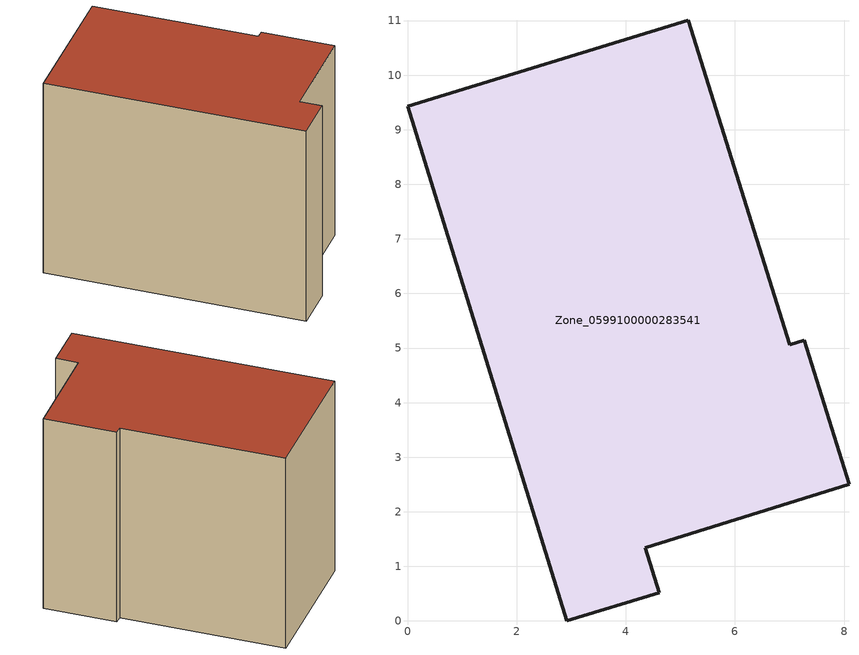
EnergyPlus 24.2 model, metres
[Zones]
Zone_0599100000283541
 floor ground (C_G): 0,9.43 5.14,11.01 7,5.06 7.27,5.14 8.09,2.5 4.36,1.34 4.61,0.52 2.92,0 z0
 wall outside (C_F): 2.92,0 4.61,0.52 4.36,1.34 8.09,2.5 7.27,5.14 7,5.06 5.14,11.01 0,9.43 2.92,0 z0:8.01
 roof outside (C_R): 5.14,11.01 0,9.43 2.92,0 4.61,0.52 4.36,1.34 8.09,2.5 7.27,5.14 7,5.06 z8.01
[BUILDING]
Pand.0599100000283541: North Axis=0; Terrain=City; Loads Convergence Tolerance Value=0.04; Temperature Convergence Tolerance Value=0.4; Solar Distribution=FullExterior; Maximum Number of Warmup Days=25; Minimum Number of Warmup Days=1
[Site:Location]
Rotterdam.The.Hague.AP_ZH_NLD Design_Conditions: Latitude=51.96; Longitude=4.45; Time Zone=1; Elevation=-4.5
[SITE:GROUNDTEMPERATURE:BUILDINGSURFACE]
18, 18, 18, 18, 18, 18, 18, 18, 18, 18, 18, 18
[MATERIAL] Thermal Absorptance=0.9; Solar Absorptance=0.7; Visible Absorptance=0.7
Name | Roughness | Thickness | Conductivity | Density | Specific Heat
G.TI.1975-1991 | MediumSmooth | 0.15 | 0.288461 | 540 | 1210
F.TI.1975-1991 | Rough | 0.3 | 0.230769 | 1920 | 840
R.TI.1975-1991 | MediumRough | 0.2 | 0.153846 | 1500 | 1000
[CONSTRUCTION]
C_G: G.TI.1975-1991
C_F: F.TI.1975-1991
C_R: R.TI.1975-1991
[ZONE]
Zone_0599100000283541: Type=1; Multiplier=1; Ceiling Height=Autocalculate; Volume=Autocalculate; Floor Area=autocalculate; Part of Total Floor Area=Yes
[ZONEINFILTRATION:DESIGNFLOWRATE]
Infil_Zone_0599100000283541: Zone or ZoneList or Space or SpaceList=Zone_0599100000283541; Schedule=AlwaysOn; Design Flow Rate Calculation Method=Flow/Area; Flow Rate per Floor Area=0.003; Constant Term Coefficient=1; Temperature Term Coefficient=0; Velocity Term Coefficient=0; Velocity Squared Term Coefficient=0
[HVACTEMPLATE:ZONE:IDEALLOADSAIRSYSTEM]
Zone_0599100000283541: Maximum Heating Supply Air Temperature=50; Minimum Cooling Supply Air Temperature=13; Maximum Heating Supply Air Humidity Ratio=0.0156; Minimum Cooling Supply Air Humidity Ratio=0.0077; Heating Limit=NoLimit; Cooling Limit=NoLimit; Dehumidification Control Type=ConstantSensibleHeatRatio; Cooling Sensible Heat Ratio=0.7; Dehumidification Setpoint=60; Humidification Control Type=None; Humidification Setpoint=30; Outdoor Air Method=None; Outdoor Air Flow Rate per Person=0.00944; Outdoor Air Flow Rate per Zone Floor Area=0; Outdoor Air Flow Rate per Zone=0; Demand Controlled Ventilation Type=None; Outdoor Air Economizer Type=NoEconomizer; Heat Recovery Type=None; Sensible Heat Recovery Effectiveness=0.7; Latent Heat Recovery Effectiveness=0.65
[ZONECONTROL:THERMOSTAT]
ThermostatControl_Zone_0599100000283541: Zone or ZoneList=Zone_0599100000283541; Control Type Schedule=DualSetpointControlType; Control 1=Thermostat_Zone_0599100000283541; Temperature Difference Between Cutout And Setpoint=0
[THERMOSTATSETPOINT:DUALSETPOINT]
Thermostat_Zone_0599100000283541: Heating Setpoint Temperature Schedule=HeatingSetpoint_Zone_0599100000283541; Cooling Setpoint Temperature Schedule=CoolingSetpoint_Zone_0599100000283541
[SCHEDULE:COMPACT]
HeatingSetpoint_Zone_0599100000283541: Through: 12/31, For: AllDays, Until: 24:00, 21
CoolingSetpoint_Zone_0599100000283541: Through: 12/31, For: AllDays, Until: 24:00, 24
DualSetpointControlType: Through: 12/31, For: AllDays, Until: 24:00, 4
AlwaysOn: Through: 12/31, For: AllDays, Until: 24:00, 1
